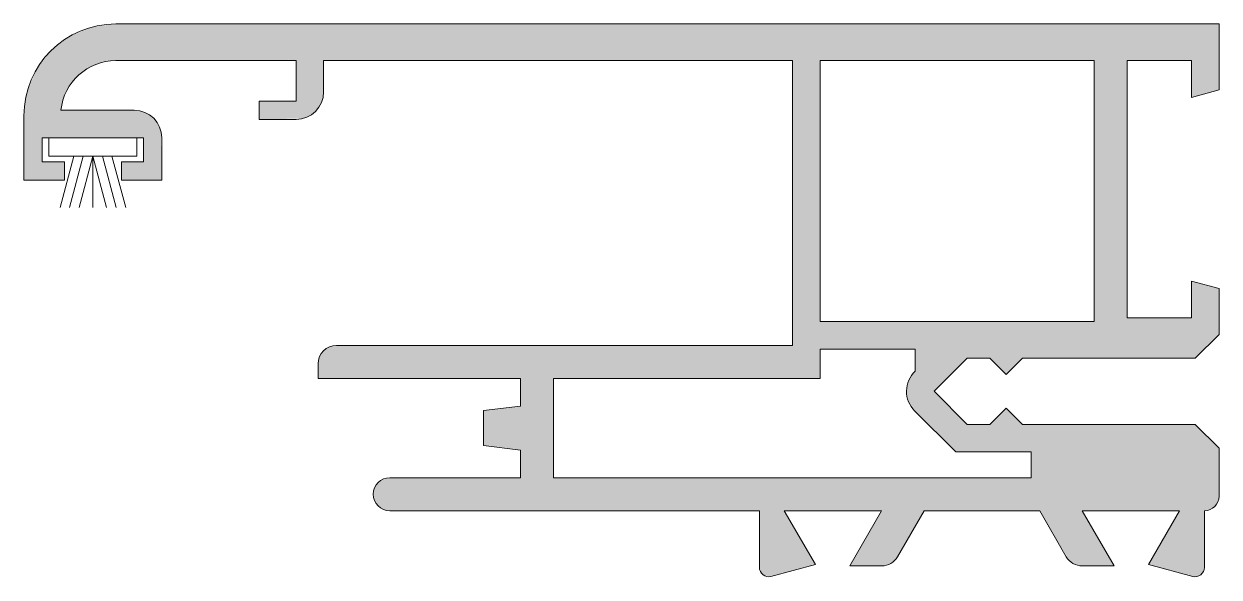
# Model space of a CAD drawing. Header units: metres. Extents: x -65 to 0, y -30.1 to 0.
import ezdxf

# ---------------------------------------------------------------- set-up
doc = ezdxf.new("R2010")
doc.units = ezdxf.units.M
doc.layers.add('A-DETL-GENF', color=92, linetype='Continuous', lineweight=18)

# ---------------------------------------------------------------- blocks, each defined once
blk = doc.blocks.new('31 Solarlux p_03 - 31Solarlux p_03-971071-00_0 Basismaterialen')
at = {"layer": 'A-DETL-GENF'}
h = blk.add_hatch(color=256, dxfattribs=at)
h.paths.add_polyline_path([(-1.3, -30.089), (-1.05, -30.022), (-0.946, -29.943), (-0.8, -29.589), (-0.8, -26.5), (-0.4, -26.393), (-0.107, -26.1), (0, -25.7), (0, -23.1), (-1.3, -21.8), (-10.7, -21.8), (-11.583, -20.917), (-12.466, -21.8), (-13.7, -21.8), (-15.5, -20), (-13.7, -18.2), (-12.466, -18.2), (-11.583, -19.083), (-10.7, -18.2), (-1.3, -18.2), (0, -16.9), (0, -14.402), (-1.5, -14), (-1.5, -16), (-5, -16), (-5, -2), (-1.5, -2), (-1.5, -4), (0, -3.598), (0, 0), (-60, 0), (-61.294, -0.17), (-62.5, -0.67), (-63.536, -1.464), (-64.33, -2.5), (-64.83, -3.706), (-65, -5), (-65, -8.5), (-62.8, -8.5), (-62.8, -7.5), (-64, -7.5), (-64, -6.2), (-58.5, -6.2), (-58.5, -7.5), (-59.7, -7.5), (-59.7, -8.5), (-57.5, -8.5), (-57.551, -5.812), (-57.701, -5.45), (-57.939, -5.139), (-58.25, -4.901), (-58.612, -4.751), (-59, -4.7), (-62.985, -4.7), (-62.823, -3.985), (-62.492, -3.33), (-62.012, -2.775), (-61.412, -2.353), (-60.728, -2.09), (-60, -2), (-50.2, -2), (-50.2, -4.2), (-52.2, -4.2), (-52.2, -5.2), (-49.812, -5.149), (-49.45, -4.999), (-49.139, -4.761), (-48.901, -4.45), (-48.751, -4.088), (-48.7, -3.7), (-48.7, -2), (-23.2, -2), (-23.2, -17.5), (-48.259, -17.534), (-48.5, -17.634), (-48.707, -17.793), (-48.866, -18), (-48.966, -18.241), (-49, -18.5), (-49, -19.3), (-38, -19.3), (-38, -20.8), (-40, -21.05), (-40, -22.95), (-38, -23.2), (-38, -24.7), (-45.333, -24.731), (-45.55, -24.821), (-45.736, -24.964), (-45.879, -25.15), (-45.969, -25.367), (-46, -25.6), (-45.969, -25.833), (-45.879, -26.05), (-45.736, -26.236), (-45.55, -26.379), (-45.333, -26.469), (-45.1, -26.5), (-25, -26.5), (-24.983, -29.719), (-24.854, -29.943), (-24.75, -30.022), (-24.371, -30.072), (-21.957, -29.426), (-23.646, -26.5), (-18.354, -26.5), (-20.086, -29.5), (-18.095, -29.466), (-17.854, -29.366), (-17.646, -29.207), (-17.488, -29), (-16.044, -26.5), (-9.756, -26.5), (-8.154, -29.207), (-7.946, -29.366), (-7.705, -29.466), (-7.446, -29.5), (-5.714, -29.5), (-7.446, -26.5), (-2.154, -26.5), (-3.843, -29.426), (-1.429, -30.072)])
h.paths.add_polyline_path([(-36.2, -24.7), (-36.2, -19.3), (-21.7, -19.3), (-21.7, -17.7), (-16.528, -17.7), (-16.528, -18.908), (-16.749, -19.17), (-16.905, -19.474), (-16.987, -19.807), (-16.993, -20.149), (-16.92, -20.483), (-16.773, -20.793), (-16.561, -21.061), (-14.321, -23.3), (-10.212, -23.3), (-10.212, -24.7)])
h.paths.add_polyline_path([(-21.7, -16.2), (-21.7, -2), (-6.8, -2), (-6.8, -16.2)])
for p, q in [((0, 0), (-60, 0)), ((0, -3.598), (0, 0)), ((-60, -2), (-50.2, -2)), ((-50.2, -2), (-50.2, -4.2)), ((-48.7, -3.7), (-48.7, -2)), ((-48.7, -2), (-23.2, -2)), ((-23.2, -2), (-23.2, -17.5)), ((-21.7, -16.2), (-21.7, -2)), ((-21.7, -2), (-6.8, -2)), ((-6.8, -2), (-6.8, -16.2)), ((-5, -16), (-5, -2)), ((-5, -2), (-1.5, -2)), ((-1.5, -2), (-1.5, -4)), ((-1.5, -4), (0, -3.598)), ((-50.2, -4.2), (-52.2, -4.2)), ((-52.2, -4.2), (-52.2, -5.2)), ((-65, -5), (-65, -8.5)), ((-59, -4.7), (-62.985, -4.7)), ((-52.2, -5.2), (-50.2, -5.2)), ((-64, -7.5), (-64, -6.2)), ((-64, -6.2), (-63.65, -6.2)), ((-63.65, -6.2), (-63.65, -7.2)), ((-58.85, -6.2), (-63.65, -6.2)), ((-58.85, -6.2), (-58.5, -6.2)), ((-58.85, -7.2), (-58.85, -6.2)), ((-58.5, -6.2), (-58.5, -7.5)), ((-57.5, -8.5), (-57.5, -6.2)), ((-62.8, -7.5), (-64, -7.5)), ((-63.65, -7.2), (-58.85, -7.2)), ((-62.285, -7.2), (-63.036, -10)), ((-62.8, -8.5), (-62.8, -7.5)), ((-61.768, -7.2), (-62.518, -10)), ((-61.25, -7.2), (-62, -10)), ((-61.25, -7.2), (-61.25, -10)), ((-61.25, -7.2), (-60.5, -10)), ((-61.25, -7.2), (-60.5, -10)), ((-60.732, -7.2), (-59.982, -10)), ((-60.215, -7.2), (-59.464, -10)), ((-58.5, -7.5), (-59.7, -7.5)), ((-59.7, -7.5), (-59.7, -8.5)), ((-65, -8.5), (-62.8, -8.5)), ((-59.7, -8.5), (-57.5, -8.5)), ((0, -14.402), (-1.5, -14)), ((-1.5, -14), (-1.5, -16)), ((0, -16.9), (0, -14.402)), ((-6.8, -16.2), (-21.7, -16.2)), ((-1.5, -16), (-5, -16)), ((-1.3, -18.2), (0, -16.9)), ((-23.2, -17.5), (-48, -17.5)), ((-21.7, -17.7), (-16.528, -17.7)), ((-21.7, -19.3), (-21.7, -17.7)), ((-16.528, -17.7), (-16.528, -18.908)), ((-15.5, -20), (-13.7, -18.2)), ((-13.7, -18.2), (-12.466, -18.2)), ((-12.466, -18.2), (-11.583, -19.083)), ((-11.583, -19.083), (-10.7, -18.2)), ((-10.7, -18.2), (-1.3, -18.2)), ((-49, -18.5), (-49, -19.3)), ((-49, -19.3), (-47.8, -19.3)), ((-47.8, -19.3), (-38, -19.3)), ((-38, -19.3), (-38, -20.8)), ((-36.2, -24.7), (-36.2, -19.3)), ((-36.2, -19.3), (-21.7, -19.3)), ((-13.7, -21.8), (-15.5, -20)), ((-38, -20.8), (-40, -21.05)), ((-40, -21.05), (-40, -22.95)), ((-16.561, -21.061), (-14.321, -23.3)), ((-11.583, -20.917), (-12.466, -21.8)), ((-10.7, -21.8), (-11.583, -20.917)), ((-12.466, -21.8), (-13.7, -21.8)), ((-1.3, -21.8), (-10.7, -21.8)), ((0, -23.1), (-1.3, -21.8)), ((-40, -22.95), (-38, -23.2)), ((-38, -23.2), (-38, -24.7)), ((-14.321, -23.3), (-10.212, -23.3)), ((-10.212, -23.3), (-10.212, -24.7)), ((0, -25.7), (0, -23.1)), ((-38, -24.7), (-45.1, -24.7)), ((-10.212, -24.7), (-36.2, -24.7)), ((-45.1, -26.5), (-25, -26.5)), ((-25, -26.5), (-25, -29.589)), ((-21.957, -29.426), (-23.646, -26.5)), ((-23.646, -26.5), (-18.354, -26.5)), ((-18.354, -26.5), (-20.086, -29.5)), ((-17.488, -29), (-16.044, -26.5)), ((-16.044, -26.5), (-9.756, -26.5)), ((-9.756, -26.5), (-8.312, -29)), ((-5.714, -29.5), (-7.446, -26.5)), ((-7.446, -26.5), (-2.154, -26.5)), ((-2.154, -26.5), (-3.843, -29.426)), ((-0.8, -29.589), (-0.8, -26.5)), ((-24.371, -30.072), (-21.957, -29.426)), ((-20.086, -29.5), (-18.354, -29.5)), ((-7.446, -29.5), (-5.714, -29.5)), ((-3.843, -29.426), (-1.429, -30.072))]:
    blk.add_line(p, q, dxfattribs=at)
for centre, radius, start, end in [((-60, -5), 5, 90, 180), ((-60, -5), 3, 90, 174.26083), ((-50.2, -3.7), 1.5, 270, 0), ((-59, -6.2), 1.5, 0, 90), ((-48, -18.5), 1, 90, 180), ((-15.5, -20), 1.5, 133.28424, 225), ((-45.1, -25.6), 0.9, 90, 270), ((-0.8, -25.7), 0.8, 270, 0), ((-18.354, -28.5), 1, 270, 330), ((-7.446, -28.5), 1, 210, 270), ((-24.5, -29.589), 0.5, 180, 285), ((-1.3, -29.589), 0.5, 255, 0)]:
    blk.add_arc(centre, radius, start, end, dxfattribs=at)

msp = doc.modelspace()

# ---------------------------------------------------------------- block references
msp.add_blockref('31 Solarlux p_03 - 31Solarlux p_03-971071-00_0 Basismaterialen', (0, 0))

doc.saveas('drawing.dxf')
